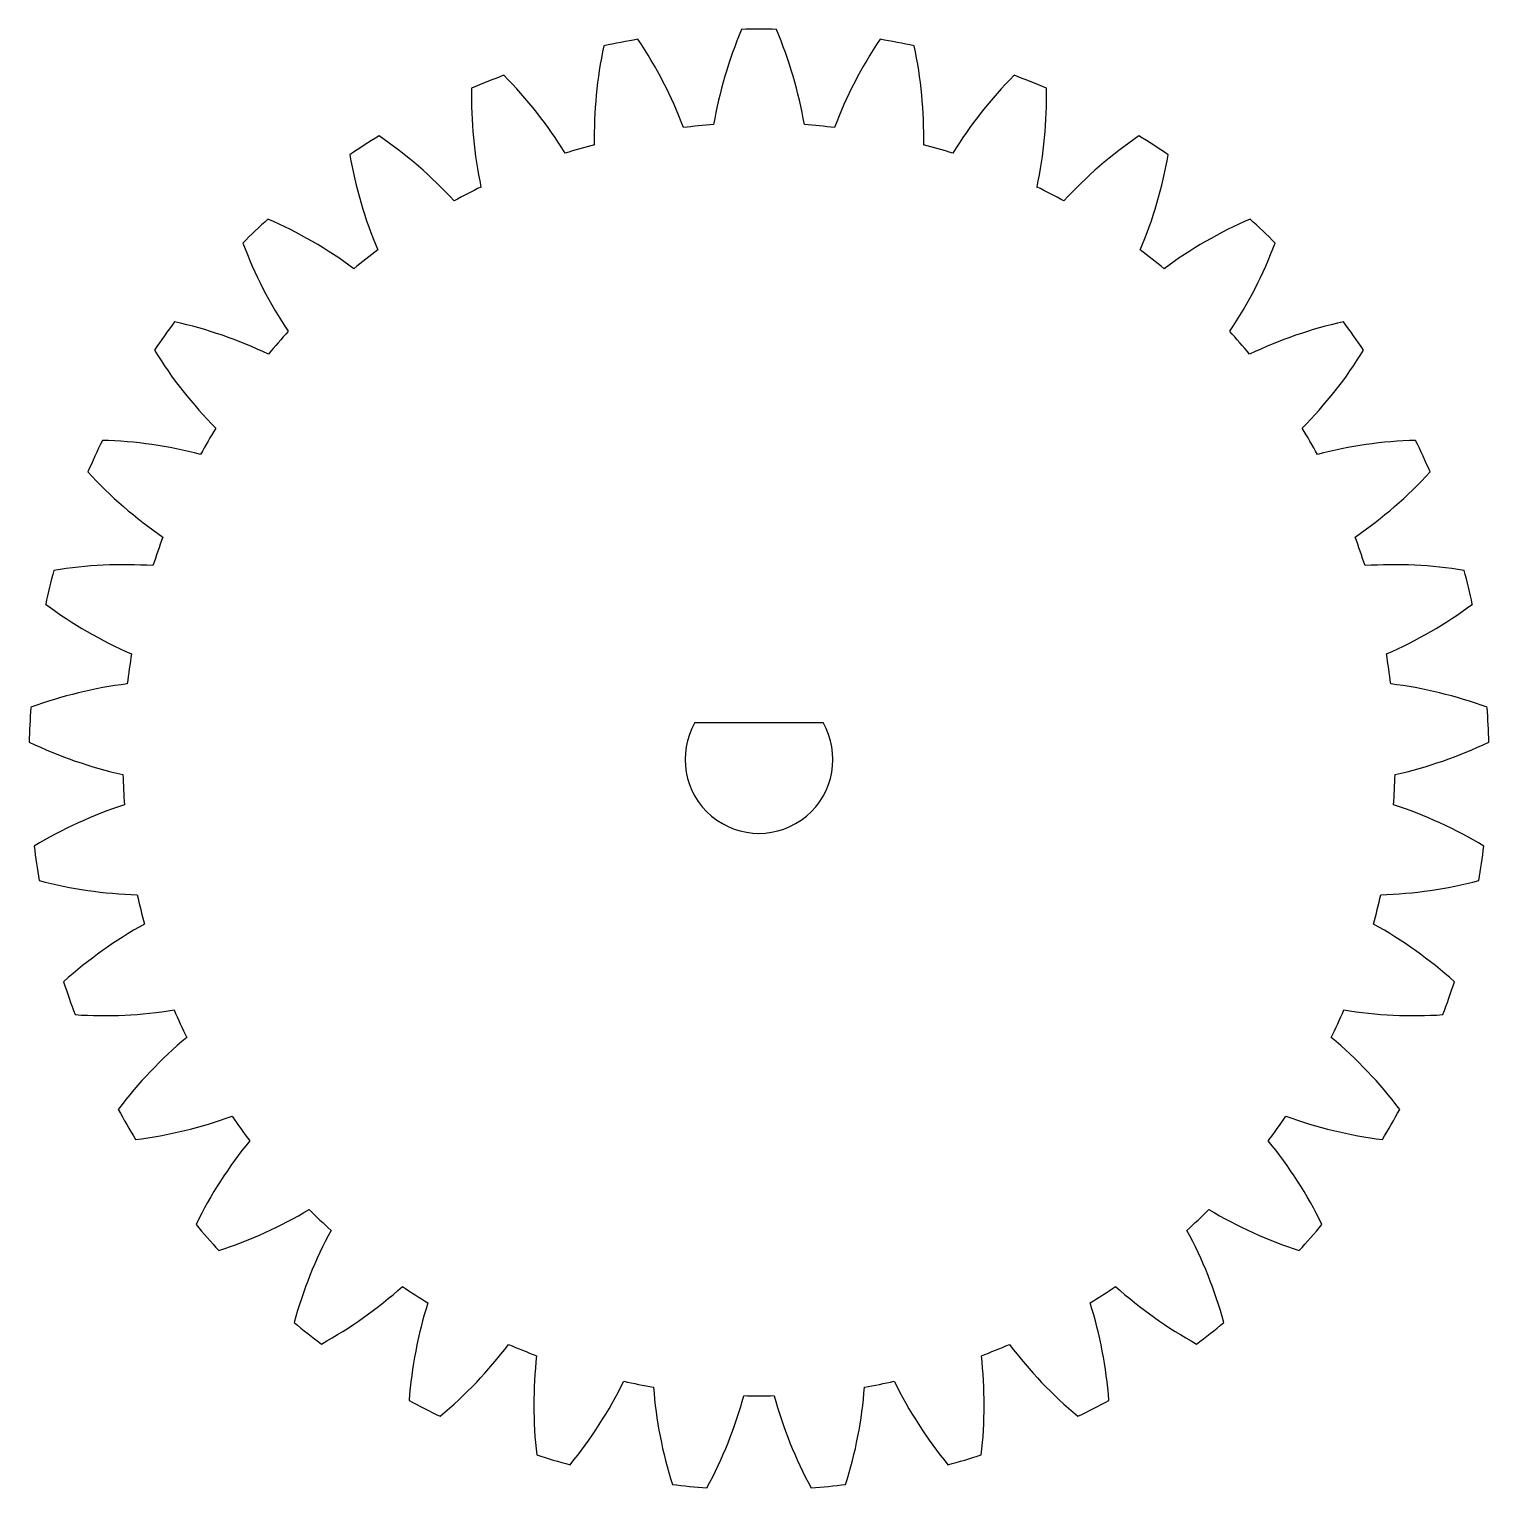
# Model space of a CAD drawing. Extents: x -29.6 to 29.6, y -29.6 to 29.6.
import ezdxf

# ---------------------------------------------------------------- set-up
doc = ezdxf.new("R2010")
doc.units = 0
doc.header["$MEASUREMENT"] = 0
doc.layers.add('VISIBLE', color=7, linetype='CONTINUOUS')

msp = doc.modelspace()

# ---------------------------------------------------------------- linework, layer by layer
at = {"layer": 'VISIBLE'}
msp.add_line((-2.598, 1.462), (2.598, 1.462), dxfattribs=at)
for centre, radius, start, end in [((0, -0.038), 29.63, 99.54545, 102.27273), ((-19.513, 19.378), 17.586, 20.72967, 33.8822), ((15.486, 22.72), 17.586, 157.02689, 170.17942), ((0, -0.038), 29.63, 88.63636, 91.36364), ((-15.486, 22.72), 17.586, 9.82058, 22.97311), ((19.513, 19.378), 17.586, 146.1178, 159.27033), ((0, -0.038), 29.63, 77.72727, 80.45455), ((10.899, 25.24), 17.586, 167.93598, 181.08852), ((-10.899, 25.24), 17.586, 358.91148, 12.06402), ((0, -0.038), 29.63, 110.45455, 113.18182), ((-22.835, 15.334), 17.586, 31.63876, 44.7913), ((22.835, 15.334), 17.586, 135.2087, 148.36124), ((0, -0.038), 29.63, 66.81818, 69.54545), ((5.918, 26.846), 17.586, 178.84507, 191.99761), ((-5.918, 26.846), 17.586, 348.00239, 1.15493), ((0, -0.038), 25.823, 94.09091, 96.81818), ((0, -0.038), 25.823, 83.18182, 85.90909), ((0, -0.038), 29.63, 121.36364, 124.09091), ((-25.332, 10.735), 17.586, 42.54785, 55.70039), ((0, -0.038), 25.823, 105, 107.72727), ((0, -0.038), 25.823, 72.27273, 75), ((25.332, 10.735), 17.586, 124.29961, 137.45215), ((0, -0.038), 29.63, 55.90909, 58.63636), ((0.724, 27.48), 17.586, 189.75416, 202.9067), ((-0.724, 27.48), 17.586, 337.0933, 350.24584), ((0, -0.038), 25.823, 115.90909, 118.63636), ((0, -0.038), 25.823, 61.36364, 64.09091), ((0, -0.038), 29.63, 132.27273, 135), ((-26.913, 5.746), 17.586, 53.45694, 66.60948), ((26.913, 5.746), 17.586, 113.39052, 126.54306), ((0, -0.038), 29.63, 45, 47.72727), ((-4.497, 27.12), 17.586, 200.66325, 213.81579), ((4.497, 27.12), 17.586, 326.18421, 339.33675), ((0, -0.038), 25.823, 126.81818, 129.54545), ((0, -0.038), 25.823, 50.45455, 53.18182), ((0, -0.038), 29.63, 143.18182, 145.90909), ((-27.521, 0.549), 17.586, 64.36603, 77.51857), ((0, -0.038), 25.823, 137.72727, 140.45455), ((0, -0.038), 25.823, 39.54545, 42.27273), ((27.521, 0.549), 17.586, 102.48143, 115.63397), ((0, -0.038), 29.63, 34.09091, 36.81818), ((-9.555, 25.778), 17.586, 211.57234, 224.72488), ((9.555, 25.778), 17.586, 315.27512, 328.42766), ((0, -0.038), 25.823, 148.63636, 151.36364), ((0, -0.038), 25.823, 28.63636, 31.36364), ((0, -0.038), 29.63, 154.09091, 156.81818), ((-27.135, -4.67), 17.586, 75.27512, 88.42766), ((27.135, -4.67), 17.586, 91.57234, 104.72488), ((0, -0.038), 29.63, 23.18182, 25.90909), ((-14.268, 23.503), 17.586, 222.48143, 235.63397), ((14.268, 23.503), 17.586, 304.36603, 317.51857), ((0, -0.038), 25.823, 159.54545, 162.27273), ((0, -0.038), 25.823, 17.72727, 20.45455), ((-25.767, -9.722), 17.586, 86.18421, 99.33675), ((25.767, -9.722), 17.586, 80.66325, 93.81579), ((0, -0.038), 29.63, 165, 167.72727), ((0, -0.038), 29.63, 12.27273, 15), ((-18.466, 20.377), 17.586, 233.39052, 246.54306), ((18.466, 20.377), 17.586, 293.45694, 306.60948), ((0, -0.038), 25.823, 170.45455, 173.18182), ((0, -0.038), 25.823, 6.81818, 9.54545), ((-23.469, -14.423), 17.586, 97.0933, 110.24584), ((23.469, -14.423), 17.586, 69.75416, 82.9067), ((0, -0.038), 29.63, 175.90909, 178.63636), ((0, -0.038), 29.63, 1.36364, 4.09091), ((0, -0.038), 3, 150, 30), ((-21.995, 16.514), 17.586, 244.29961, 257.45215), ((21.995, 16.514), 17.586, 282.54785, 295.70039), ((0, -0.038), 25.823, 181.36364, 184.09091), ((0, -0.038), 25.823, 355.90909, 358.63636), ((-20.322, -18.605), 17.586, 108.00239, 121.15493), ((20.322, -18.605), 17.586, 58.84507, 71.99761), ((0, -0.038), 29.63, 186.81818, 189.54545), ((0, -0.038), 29.63, 350.45455, 353.18182), ((-24.73, 12.052), 17.586, 255.2087, 268.36124), ((24.73, 12.052), 17.586, 271.63876, 284.7913), ((0, -0.038), 25.823, 192.27273, 195), ((0, -0.038), 25.823, 345, 347.72727), ((-16.441, -22.116), 17.586, 118.91148, 132.06402), ((16.441, -22.116), 17.586, 47.93598, 61.08852), ((0, -0.038), 29.63, 197.72727, 200.45455), ((0, -0.038), 29.63, 339.54545, 342.27273), ((-26.571, 7.153), 17.586, 266.1178, 279.27033), ((0, -0.038), 25.823, 203.18182, 205.90909), ((0, -0.038), 25.823, 334.09091, 336.81818), ((26.571, 7.153), 17.586, 260.72967, 273.8822), ((-11.966, -24.828), 17.586, 129.82058, 142.97311), ((11.966, -24.828), 17.586, 37.02689, 50.17942), ((0, -0.038), 29.63, 208.63636, 211.36364), ((-27.452, 1.995), 17.586, 277.02689, 290.17942), ((0, -0.038), 25.823, 214.09091, 216.81818), ((0, -0.038), 25.823, 323.18182, 325.90909), ((27.452, 1.995), 17.586, 249.82058, 262.97311), ((0, -0.038), 29.63, 328.63636, 331.36364), ((-7.058, -26.645), 17.586, 140.72967, 153.8822), ((7.058, -26.645), 17.586, 26.1178, 39.27033), ((-27.341, -3.237), 17.586, 287.93598, 301.08852), ((0, -0.038), 25.823, 225, 227.72727), ((0, -0.038), 25.823, 312.27273, 315), ((27.341, -3.237), 17.586, 238.91148, 252.06402), ((0, -0.038), 29.63, 219.54545, 222.27273), ((0, -0.038), 29.63, 317.72727, 320.45455), ((-1.895, -27.5), 17.586, 151.63876, 164.7913), ((1.895, -27.5), 17.586, 15.2087, 28.36124), ((-26.241, -8.354), 17.586, 298.84507, 311.99761), ((0, -0.038), 25.823, 235.90909, 238.63636), ((0, -0.038), 25.823, 301.36364, 304.09091), ((26.241, -8.354), 17.586, 228.00239, 241.15493), ((3.336, -27.362), 17.586, 162.54785, 175.70039), ((-3.336, -27.362), 17.586, 4.29961, 17.45215), ((0, -0.038), 29.63, 230.45455, 233.18182), ((0, -0.038), 29.63, 306.81818, 309.54545), ((-24.193, -13.17), 17.586, 309.75416, 322.9067), ((0, -0.038), 25.823, 246.81818, 249.54545), ((8.447, -26.237), 17.586, 173.45694, 186.60948), ((-8.447, -26.237), 17.586, 353.39052, 6.54306), ((0, -0.038), 25.823, 290.45455, 293.18182), ((24.193, -13.17), 17.586, 217.0933, 230.24584), ((-21.27, -17.511), 17.586, 320.66325, 333.81579), ((0, -0.038), 25.823, 257.72727, 260.45455), ((0, -0.038), 25.823, 279.54545, 282.27273), ((21.27, -17.511), 17.586, 206.18421, 219.33675), ((0, -0.038), 29.63, 241.36364, 244.09091), ((13.253, -24.165), 17.586, 184.36603, 197.51857), ((-17.579, -21.221), 17.586, 331.57234, 344.72488), ((0, -0.038), 25.823, 268.63636, 271.36364), ((17.579, -21.221), 17.586, 195.27512, 208.42766), ((-13.253, -24.165), 17.586, 342.48143, 355.63397), ((0, -0.038), 29.63, 295.90909, 298.63636), ((0, -0.038), 29.63, 252.27273, 255), ((0, -0.038), 29.63, 285, 287.72727), ((0, -0.038), 29.63, 263.18182, 265.90909), ((0, -0.038), 29.63, 274.09091, 276.81818)]:
    msp.add_arc(centre, radius, start, end, dxfattribs=at)

doc.saveas('drawing.dxf')
